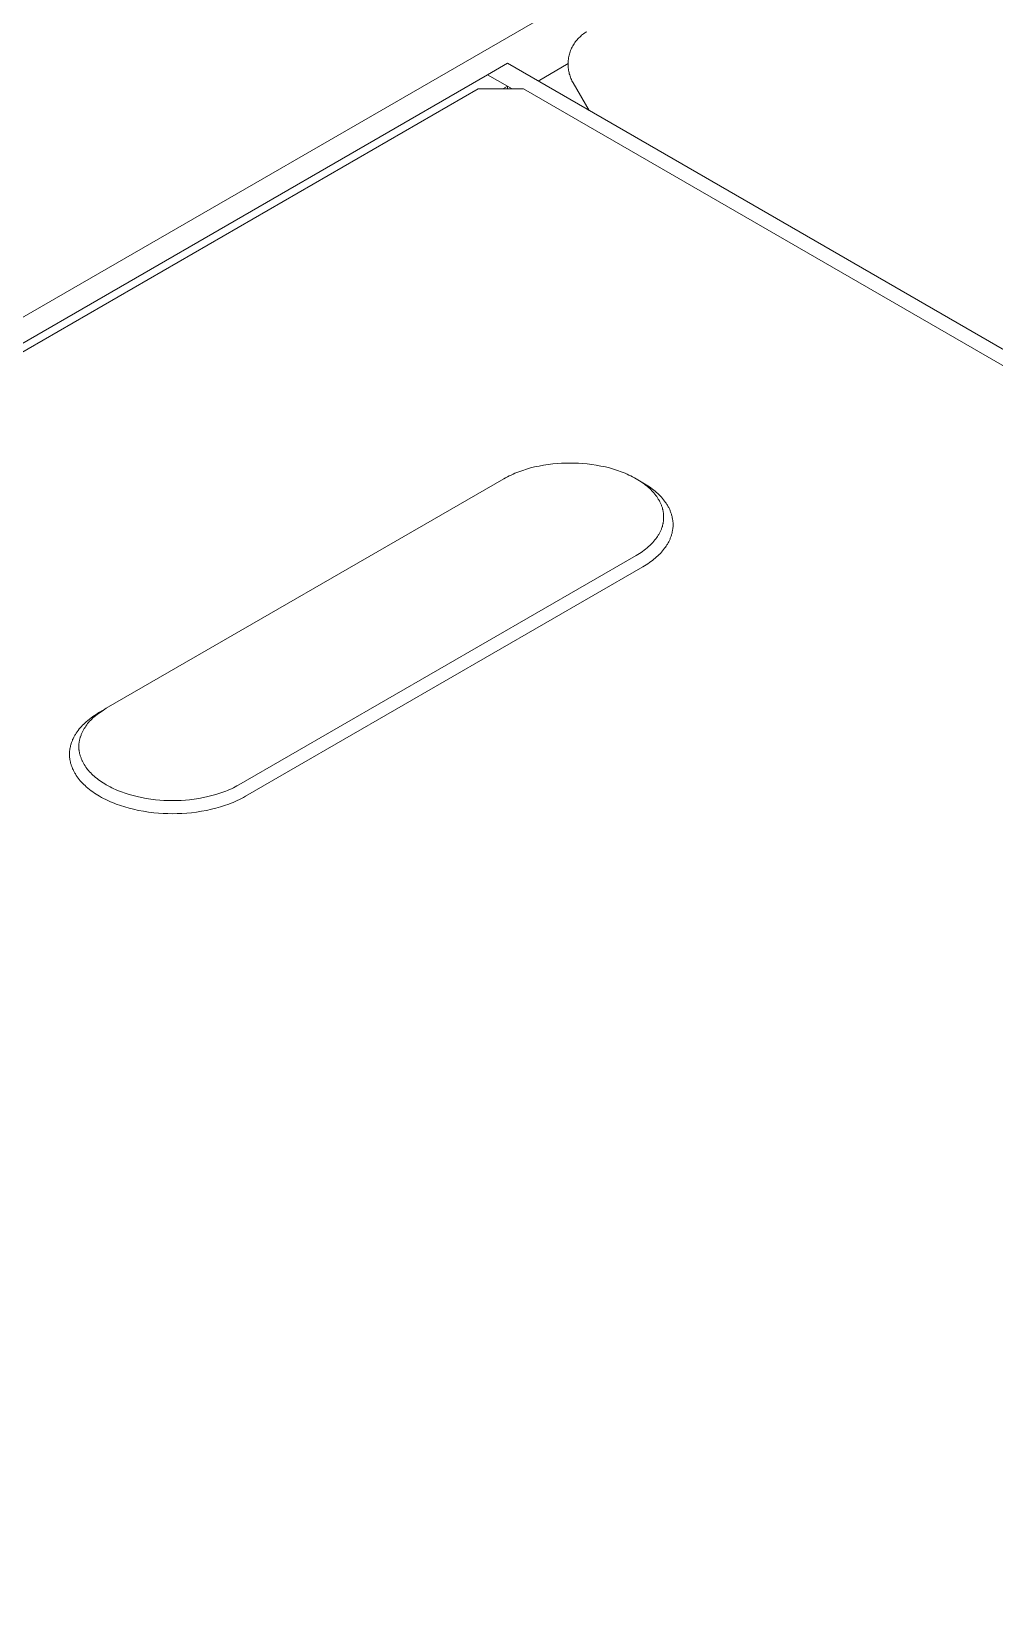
# Model space of a CAD drawing. Header units: millimetres. Extents: x -208 to 4974, y -28 to 3137.
# Drawn here: x 3588.8 to 3655.6, y 1824 to 1933.7 of the extents above; entities that cross this region are included whole.
import ezdxf

# ---------------------------------------------------------------- set-up
doc = ezdxf.new("R2010")
doc.units = ezdxf.units.MM
doc.layers.add('ZANO_R', color=7, linetype='Continuous', lineweight=0)

msp = doc.modelspace()

# ---------------------------------------------------------------- linework, layer by layer
at = {"layer": 'ZANO_R'}
for p, q in [((3655.51, 1952.76), (3569.75, 1903.24)), ((3626.45, 1932.87), (3626.5, 1932.95)), ((3626.5, 1932.95), (3626.55, 1933.02)), ((3626.55, 1933.02), (3626.61, 1933.09)), ((3626.61, 1933.09), (3626.66, 1933.15)), ((3626.66, 1933.15), (3626.72, 1933.22)), ((3626.72, 1933.22), (3626.78, 1933.28)), ((3626.78, 1933.28), (3626.84, 1933.34)), ((3626.84, 1933.34), (3626.91, 1933.4)), ((3626.91, 1933.4), (3626.97, 1933.46)), ((3626.97, 1933.46), (3627.04, 1933.52)), ((3627.04, 1933.52), (3627.11, 1933.57)), ((3627.11, 1933.57), (3627.19, 1933.62)), ((3627.19, 1933.62), (3627.26, 1933.67)), ((3627.26, 1933.67), (3627.33, 1933.71)), ((3626.06, 1931.81), (3626.07, 1931.9)), ((3626.07, 1931.9), (3626.09, 1931.98)), ((3626.09, 1931.98), (3626.11, 1932.07)), ((3626.11, 1932.07), (3626.13, 1932.15)), ((3626.13, 1932.15), (3626.15, 1932.24)), ((3626.15, 1932.24), (3626.18, 1932.32)), ((3626.18, 1932.32), (3626.21, 1932.4)), ((3626.21, 1932.4), (3626.25, 1932.49)), ((3626.25, 1932.49), (3626.28, 1932.57)), ((3626.28, 1932.57), (3626.32, 1932.64)), ((3626.32, 1932.64), (3626.36, 1932.72)), ((3626.36, 1932.72), (3626.41, 1932.8)), ((3626.41, 1932.8), (3626.45, 1932.87)), ((3570.69, 1901.99), (3620.45, 1930.72)), ((3621.83, 1931.52), (3620.45, 1930.72)), ((3621.83, 1929.93), (3620.45, 1930.72)), ((3621.83, 1931.52), (4768.96, 1269.22)), ((3626.04, 1931.5), (3623.95, 1930.29)), ((3626.04, 1931.64), (3626.05, 1931.72)), ((3626.04, 1931.55), (3626.04, 1931.64)), ((3626.04, 1931.46), (3626.04, 1931.55)), ((3626.04, 1931.38), (3626.04, 1931.46)), ((3626.04, 1931.29), (3626.04, 1931.38)), ((3626.05, 1931.21), (3626.04, 1931.29)), ((3626.05, 1931.72), (3626.06, 1931.81)), ((3626.06, 1931.12), (3626.05, 1931.21)), ((3626.07, 1931.04), (3626.06, 1931.12)), ((3626.09, 1930.95), (3626.07, 1931.04)), ((3626.1, 1930.87), (3626.09, 1930.95)), ((3626.12, 1930.79), (3626.1, 1930.87)), ((3626.15, 1930.71), (3626.12, 1930.79)), ((3571.01, 1901.57), (3619.8, 1929.74)), ((3619.8, 1929.74), (3622.94, 1929.74)), ((3621.51, 1929.74), (3621.83, 1929.93)), ((3621.83, 1929.93), (3622.15, 1929.74)), ((3621.83, 1929.93), (3621.83, 1929.74)), ((3622.94, 1929.74), (4762.34, 1271.91)), ((3626.17, 1930.63), (3626.15, 1930.71)), ((3626.2, 1930.55), (3626.17, 1930.63)), ((3626.23, 1930.47), (3626.2, 1930.55)), ((3626.27, 1930.39), (3626.23, 1930.47)), ((3626.3, 1930.31), (3626.27, 1930.39)), ((3626.34, 1930.24), (3626.3, 1930.31)), ((3626.38, 1930.16), (3626.34, 1930.24)), ((3627.49, 1928.25), (3626.38, 1930.16)), ((3622.62, 1903.2), (3622.89, 1903.3)), ((3622.89, 1903.3), (3623.16, 1903.39)), ((3623.16, 1903.39), (3623.43, 1903.47)), ((3623.43, 1903.47), (3623.71, 1903.54)), ((3623.71, 1903.54), (3624.03, 1903.6)), ((3624.03, 1903.6), (3624.34, 1903.66)), ((3624.34, 1903.66), (3624.66, 1903.71)), ((3624.66, 1903.71), (3624.98, 1903.75)), ((3624.98, 1903.75), (3625.28, 1903.78)), ((3625.28, 1903.78), (3625.57, 1903.8)), ((3625.57, 1903.8), (3625.87, 1903.81)), ((3625.87, 1903.81), (3626.17, 1903.81)), ((3626.17, 1903.81), (3626.47, 1903.81)), ((3626.47, 1903.81), (3626.76, 1903.8)), ((3626.76, 1903.8), (3627.06, 1903.78)), ((3627.06, 1903.78), (3627.35, 1903.75)), ((3627.35, 1903.75), (3627.67, 1903.71)), ((3627.67, 1903.71), (3627.99, 1903.66)), ((3627.99, 1903.66), (3628.31, 1903.6)), ((3628.31, 1903.6), (3628.63, 1903.54)), ((3628.63, 1903.54), (3628.9, 1903.47)), ((3628.9, 1903.47), (3629.18, 1903.39)), ((3629.18, 1903.39), (3629.45, 1903.3)), ((3629.45, 1903.3), (3629.72, 1903.2)), ((3621.58, 1902.72), (3594.02, 1886.81)), ((3621.58, 1902.72), (3621.7, 1902.79)), ((3621.7, 1902.79), (3621.83, 1902.85)), ((3621.83, 1902.85), (3621.96, 1902.92)), ((3621.96, 1902.92), (3622.09, 1902.98)), ((3622.09, 1902.98), (3622.22, 1903.04)), ((3622.22, 1903.04), (3622.35, 1903.1)), ((3622.35, 1903.1), (3622.48, 1903.15)), ((3622.48, 1903.15), (3622.62, 1903.2)), ((3629.72, 1903.2), (3629.85, 1903.15)), ((3629.85, 1903.15), (3629.98, 1903.1)), ((3629.98, 1903.1), (3630.12, 1903.04)), ((3630.12, 1903.04), (3630.25, 1902.98)), ((3630.25, 1902.98), (3630.38, 1902.92)), ((3630.38, 1902.92), (3630.51, 1902.85)), ((3630.51, 1902.85), (3630.63, 1902.79)), ((3630.63, 1902.79), (3630.76, 1902.72)), ((3630.76, 1902.72), (3630.87, 1902.65)), ((3631.22, 1902.45), (3630.87, 1902.65)), ((3630.87, 1902.65), (3630.98, 1902.58)), ((3630.98, 1902.58), (3631.09, 1902.51)), ((3631.09, 1902.51), (3631.2, 1902.44)), ((3631.2, 1902.44), (3631.3, 1902.36)), ((3631.22, 1902.45), (3631.34, 1902.38)), ((3631.3, 1902.36), (3631.41, 1902.28)), ((3631.34, 1902.38), (3631.45, 1902.31)), ((3631.41, 1902.28), (3631.51, 1902.2)), ((3631.45, 1902.31), (3631.56, 1902.24)), ((3631.51, 1902.2), (3631.61, 1902.11)), ((3631.56, 1902.24), (3631.67, 1902.16)), ((3631.61, 1902.11), (3631.69, 1902.04)), ((3631.67, 1902.16), (3631.78, 1902.09)), ((3631.69, 1902.04), (3631.76, 1901.97)), ((3631.76, 1901.97), (3631.84, 1901.89)), ((3631.78, 1902.09), (3631.88, 1902.01)), ((3631.84, 1901.89), (3631.91, 1901.81)), ((3631.88, 1902.01), (3631.98, 1901.93)), ((3631.91, 1901.81), (3631.98, 1901.74)), ((3631.98, 1901.93), (3632.08, 1901.85)), ((3631.98, 1901.74), (3632.05, 1901.65)), ((3632.05, 1901.65), (3632.12, 1901.57)), ((3632.08, 1901.85), (3632.17, 1901.77)), ((3632.12, 1901.57), (3632.18, 1901.48)), ((3632.17, 1901.77), (3632.26, 1901.69)), ((3632.18, 1901.48), (3632.24, 1901.4)), ((3632.24, 1901.4), (3632.29, 1901.31)), ((3632.26, 1901.69), (3632.35, 1901.61)), ((3632.29, 1901.31), (3632.32, 1901.27)), ((3632.32, 1901.27), (3632.35, 1901.22)), ((3632.35, 1901.61), (3632.43, 1901.52)), ((3632.35, 1901.22), (3632.37, 1901.18)), ((3632.37, 1901.18), (3632.39, 1901.13)), ((3632.39, 1901.13), (3632.42, 1901.08)), ((3632.43, 1901.52), (3632.51, 1901.44)), ((3632.51, 1901.44), (3632.58, 1901.35)), ((3632.58, 1901.35), (3632.66, 1901.26)), ((3632.66, 1901.26), (3632.72, 1901.17)), ((3632.72, 1901.17), (3632.79, 1901.08)), ((3632.42, 1901.08), (3632.44, 1901.04)), ((3632.44, 1901.04), (3632.46, 1900.99)), ((3632.46, 1900.99), (3632.48, 1900.94)), ((3632.48, 1900.94), (3632.5, 1900.9)), ((3632.5, 1900.9), (3632.52, 1900.85)), ((3632.52, 1900.85), (3632.54, 1900.8)), ((3632.54, 1900.8), (3632.55, 1900.75)), ((3632.55, 1900.75), (3632.57, 1900.71)), ((3632.57, 1900.71), (3632.58, 1900.67)), ((3632.58, 1900.67), (3632.59, 1900.62)), ((3632.59, 1900.62), (3632.6, 1900.58)), ((3632.6, 1900.58), (3632.61, 1900.54)), ((3632.61, 1900.54), (3632.62, 1900.5)), ((3632.62, 1900.5), (3632.63, 1900.45)), ((3632.63, 1900.45), (3632.63, 1900.41)), ((3632.63, 1900.41), (3632.64, 1900.37)), ((3632.64, 1900.37), (3632.65, 1900.33)), ((3632.65, 1900.33), (3632.65, 1900.28)), ((3632.65, 1900.28), (3632.66, 1900.24)), ((3632.66, 1900.24), (3632.66, 1900.2)), ((3632.66, 1900.2), (3632.66, 1900.15)), ((3632.66, 1900.15), (3632.66, 1900.11)), ((3632.66, 1900.11), (3632.66, 1900.06)), ((3632.66, 1900.06), (3632.66, 1900.02)), ((3632.66, 1900.02), (3632.66, 1899.98)), ((3632.79, 1901.08), (3632.83, 1901.03)), ((3632.83, 1901.03), (3632.86, 1900.98)), ((3632.86, 1900.98), (3632.89, 1900.93)), ((3632.89, 1900.93), (3632.92, 1900.88)), ((3632.92, 1900.88), (3632.95, 1900.83)), ((3632.95, 1900.83), (3632.98, 1900.78)), ((3632.98, 1900.78), (3633.01, 1900.73)), ((3633.01, 1900.73), (3633.03, 1900.68)), ((3633.03, 1900.68), (3633.06, 1900.63)), ((3633.06, 1900.63), (3633.08, 1900.58)), ((3633.08, 1900.58), (3633.1, 1900.52)), ((3633.1, 1900.52), (3633.12, 1900.47)), ((3633.12, 1900.47), (3633.14, 1900.42)), ((3633.14, 1900.42), (3633.16, 1900.37)), ((3633.16, 1900.37), (3633.18, 1900.32)), ((3633.18, 1900.32), (3633.2, 1900.27)), ((3633.2, 1900.27), (3633.21, 1900.22)), ((3633.21, 1900.22), (3633.23, 1900.16)), ((3633.23, 1900.16), (3633.24, 1900.11)), ((3633.24, 1900.11), (3633.25, 1900.06)), ((3633.25, 1900.06), (3633.26, 1900.01)), ((3633.26, 1900.01), (3633.27, 1899.95)), ((3632.35, 1898.91), (3632.32, 1898.86)), ((3632.37, 1898.95), (3632.35, 1898.91)), ((3632.39, 1899), (3632.37, 1898.95)), ((3632.42, 1899.04), (3632.39, 1899)), ((3632.44, 1899.09), (3632.42, 1899.04)), ((3632.46, 1899.14), (3632.44, 1899.09)), ((3632.48, 1899.19), (3632.46, 1899.14)), ((3632.5, 1899.23), (3632.48, 1899.19)), ((3632.52, 1899.28), (3632.5, 1899.23)), ((3632.54, 1899.33), (3632.52, 1899.28)), ((3632.55, 1899.38), (3632.54, 1899.33)), ((3632.57, 1899.42), (3632.55, 1899.38)), ((3632.58, 1899.46), (3632.57, 1899.42)), ((3632.59, 1899.5), (3632.58, 1899.46)), ((3632.6, 1899.55), (3632.59, 1899.5)), ((3632.61, 1899.59), (3632.6, 1899.55)), ((3632.62, 1899.63), (3632.61, 1899.59)), ((3632.63, 1899.67), (3632.62, 1899.63)), ((3632.64, 1899.76), (3632.63, 1899.72)), ((3632.63, 1899.72), (3632.63, 1899.67)), ((3632.65, 1899.8), (3632.64, 1899.76)), ((3632.66, 1899.89), (3632.65, 1899.85)), ((3632.65, 1899.85), (3632.65, 1899.8)), ((3632.66, 1899.98), (3632.66, 1899.93)), ((3632.66, 1899.93), (3632.66, 1899.89)), ((3633.24, 1898.96), (3633.23, 1898.91)), ((3633.25, 1899.01), (3633.24, 1898.96)), ((3633.26, 1899.06), (3633.25, 1899.01)), ((3633.27, 1899.11), (3633.26, 1899.06)), ((3633.27, 1899.95), (3633.28, 1899.9)), ((3633.28, 1899.17), (3633.27, 1899.11)), ((3633.28, 1899.9), (3633.29, 1899.85)), ((3633.29, 1899.22), (3633.28, 1899.17)), ((3633.29, 1899.85), (3633.3, 1899.8)), ((3633.3, 1899.27), (3633.29, 1899.22)), ((3633.3, 1899.8), (3633.3, 1899.74)), ((3633.3, 1899.74), (3633.31, 1899.69)), ((3633.31, 1899.38), (3633.3, 1899.32)), ((3633.3, 1899.32), (3633.3, 1899.27)), ((3633.31, 1899.69), (3633.31, 1899.64)), ((3633.31, 1899.64), (3633.31, 1899.59)), ((3633.31, 1899.59), (3633.31, 1899.53)), ((3633.31, 1899.53), (3633.31, 1899.48)), ((3633.31, 1899.48), (3633.31, 1899.43)), ((3633.31, 1899.43), (3633.31, 1899.38)), ((3631.41, 1897.85), (3631.3, 1897.77)), ((3631.51, 1897.93), (3631.41, 1897.85)), ((3631.61, 1898.02), (3631.51, 1897.93)), ((3631.69, 1898.09), (3631.61, 1898.02)), ((3631.76, 1898.16), (3631.69, 1898.09)), ((3631.84, 1898.24), (3631.76, 1898.16)), ((3631.91, 1898.31), (3631.84, 1898.24)), ((3631.98, 1898.39), (3631.91, 1898.31)), ((3632.05, 1898.48), (3631.98, 1898.39)), ((3632.12, 1898.56), (3632.05, 1898.48)), ((3632.18, 1898.65), (3632.12, 1898.56)), ((3632.24, 1898.73), (3632.18, 1898.65)), ((3632.29, 1898.82), (3632.24, 1898.73)), ((3632.32, 1898.86), (3632.29, 1898.82)), ((3632.72, 1897.9), (3632.66, 1897.81)), ((3632.79, 1897.99), (3632.72, 1897.9)), ((3632.83, 1898.04), (3632.79, 1897.99)), ((3632.86, 1898.09), (3632.83, 1898.04)), ((3632.89, 1898.14), (3632.86, 1898.09)), ((3632.92, 1898.19), (3632.89, 1898.14)), ((3632.95, 1898.24), (3632.92, 1898.19)), ((3632.98, 1898.29), (3632.95, 1898.24)), ((3633.01, 1898.34), (3632.98, 1898.29)), ((3633.03, 1898.39), (3633.01, 1898.34)), ((3633.06, 1898.44), (3633.03, 1898.39)), ((3633.08, 1898.49), (3633.06, 1898.44)), ((3633.1, 1898.54), (3633.08, 1898.49)), ((3633.12, 1898.6), (3633.1, 1898.54)), ((3633.14, 1898.65), (3633.12, 1898.6)), ((3633.16, 1898.7), (3633.14, 1898.65)), ((3633.18, 1898.75), (3633.16, 1898.7)), ((3633.2, 1898.8), (3633.18, 1898.75)), ((3633.21, 1898.85), (3633.2, 1898.8)), ((3633.23, 1898.91), (3633.21, 1898.85)), ((3630.76, 1897.41), (3603.21, 1881.51)), ((3630.87, 1897.48), (3630.76, 1897.41)), ((3630.98, 1897.55), (3630.87, 1897.48)), ((3631.09, 1897.62), (3630.98, 1897.55)), ((3631.2, 1897.69), (3631.09, 1897.62)), ((3631.3, 1897.77), (3631.2, 1897.69)), ((3631.45, 1896.76), (3631.34, 1896.69)), ((3631.56, 1896.83), (3631.45, 1896.76)), ((3631.67, 1896.91), (3631.56, 1896.83)), ((3631.78, 1896.98), (3631.67, 1896.91)), ((3631.88, 1897.06), (3631.78, 1896.98)), ((3631.98, 1897.14), (3631.88, 1897.06)), ((3632.08, 1897.22), (3631.98, 1897.14)), ((3632.17, 1897.3), (3632.08, 1897.22)), ((3632.26, 1897.38), (3632.17, 1897.3)), ((3632.35, 1897.46), (3632.26, 1897.38)), ((3632.43, 1897.55), (3632.35, 1897.46)), ((3632.51, 1897.63), (3632.43, 1897.55)), ((3632.58, 1897.72), (3632.51, 1897.63)), ((3632.66, 1897.81), (3632.58, 1897.72)), ((3631.22, 1896.62), (3603.67, 1880.71)), ((3631.34, 1896.69), (3631.22, 1896.62)), ((3592.46, 1885.72), (3592.55, 1885.8)), ((3592.55, 1885.8), (3592.63, 1885.88)), ((3592.63, 1885.88), (3592.74, 1885.97)), ((3592.67, 1885.66), (3592.73, 1885.75)), ((3592.73, 1885.75), (3592.8, 1885.83)), ((3592.74, 1885.97), (3592.85, 1886.06)), ((3592.8, 1885.83), (3592.87, 1885.91)), ((3592.85, 1886.06), (3592.97, 1886.15)), ((3592.87, 1885.91), (3592.95, 1885.99)), ((3592.95, 1885.99), (3593.02, 1886.06)), ((3592.97, 1886.15), (3593.08, 1886.24)), ((3593.02, 1886.06), (3593.1, 1886.14)), ((3593.08, 1886.24), (3593.2, 1886.32)), ((3593.1, 1886.14), (3593.18, 1886.21)), ((3593.18, 1886.21), (3593.28, 1886.29)), ((3593.2, 1886.32), (3593.32, 1886.39)), ((3593.28, 1886.29), (3593.38, 1886.37)), ((3593.32, 1886.39), (3593.44, 1886.47)), ((3593.38, 1886.37), (3593.48, 1886.45)), ((3593.44, 1886.47), (3593.56, 1886.54)), ((3593.48, 1886.45), (3593.59, 1886.53)), ((3593.56, 1886.54), (3593.92, 1886.75)), ((3593.59, 1886.53), (3593.69, 1886.6)), ((3593.69, 1886.6), (3593.8, 1886.67)), ((3593.8, 1886.67), (3593.91, 1886.74)), ((3593.91, 1886.74), (3594.02, 1886.81)), ((3591.67, 1884.59), (3591.69, 1884.65)), ((3591.69, 1884.65), (3591.72, 1884.7)), ((3591.72, 1884.7), (3591.74, 1884.75)), ((3591.74, 1884.75), (3591.77, 1884.8)), ((3591.77, 1884.8), (3591.79, 1884.85)), ((3591.79, 1884.85), (3591.82, 1884.9)), ((3591.82, 1884.9), (3591.85, 1884.95)), ((3591.85, 1884.95), (3591.88, 1885)), ((3591.88, 1885), (3591.94, 1885.09)), ((3591.94, 1885.09), (3592, 1885.19)), ((3592, 1885.19), (3592.07, 1885.28)), ((3592.07, 1885.28), (3592.15, 1885.38)), ((3592.15, 1885.38), (3592.22, 1885.46)), ((3592.17, 1884.63), (3592.18, 1884.68)), ((3592.18, 1884.68), (3592.2, 1884.72)), ((3592.2, 1884.72), (3592.21, 1884.76)), ((3592.21, 1884.76), (3592.22, 1884.8)), ((3592.22, 1885.46), (3592.3, 1885.55)), ((3592.22, 1884.8), (3592.23, 1884.84)), ((3592.23, 1884.84), (3592.25, 1884.89)), ((3592.25, 1884.89), (3592.27, 1884.94)), ((3592.27, 1884.94), (3592.28, 1884.99)), ((3592.28, 1884.99), (3592.3, 1885.04)), ((3592.3, 1885.55), (3592.38, 1885.64)), ((3592.3, 1885.04), (3592.32, 1885.08)), ((3592.32, 1885.08), (3592.34, 1885.13)), ((3592.34, 1885.13), (3592.37, 1885.18)), ((3592.37, 1885.18), (3592.39, 1885.22)), ((3592.38, 1885.64), (3592.46, 1885.72)), ((3592.39, 1885.22), (3592.41, 1885.27)), ((3592.41, 1885.27), (3592.44, 1885.31)), ((3592.44, 1885.31), (3592.46, 1885.36)), ((3592.46, 1885.36), (3592.49, 1885.4)), ((3592.49, 1885.4), (3592.55, 1885.49)), ((3592.55, 1885.49), (3592.6, 1885.58)), ((3592.6, 1885.58), (3592.67, 1885.66)), ((3591.47, 1883.72), (3591.48, 1883.77)), ((3591.47, 1883.68), (3591.47, 1883.72)), ((3591.47, 1883.63), (3591.47, 1883.68)), ((3591.47, 1883.58), (3591.47, 1883.63)), ((3591.47, 1883.53), (3591.47, 1883.58)), ((3591.48, 1883.87), (3591.49, 1883.91)), ((3591.48, 1883.82), (3591.48, 1883.87)), ((3591.48, 1883.77), (3591.48, 1883.82)), ((3591.49, 1883.91), (3591.5, 1883.96)), ((3591.5, 1884.01), (3591.51, 1884.06)), ((3591.5, 1883.96), (3591.5, 1884.01)), ((3591.51, 1884.06), (3591.52, 1884.1)), ((3591.52, 1884.1), (3591.53, 1884.15)), ((3591.53, 1884.15), (3591.54, 1884.2)), ((3591.54, 1884.2), (3591.55, 1884.24)), ((3591.55, 1884.24), (3591.57, 1884.29)), ((3591.57, 1884.29), (3591.58, 1884.34)), ((3591.58, 1884.34), (3591.59, 1884.38)), ((3591.59, 1884.38), (3591.61, 1884.44)), ((3591.61, 1884.44), (3591.63, 1884.49)), ((3591.63, 1884.49), (3591.65, 1884.54)), ((3591.65, 1884.54), (3591.67, 1884.59)), ((3592.12, 1884.25), (3592.13, 1884.29)), ((3592.12, 1884.2), (3592.12, 1884.25)), ((3592.12, 1884.16), (3592.12, 1884.2)), ((3592.12, 1884.11), (3592.12, 1884.16)), ((3592.12, 1884.07), (3592.12, 1884.11)), ((3592.13, 1884.03), (3592.12, 1884.07)), ((3592.13, 1884.38), (3592.14, 1884.42)), ((3592.13, 1884.33), (3592.13, 1884.38)), ((3592.13, 1884.29), (3592.13, 1884.33)), ((3592.13, 1883.98), (3592.13, 1884.03)), ((3592.13, 1883.94), (3592.13, 1883.98)), ((3592.14, 1883.9), (3592.13, 1883.94)), ((3592.14, 1884.46), (3592.15, 1884.5)), ((3592.14, 1884.42), (3592.14, 1884.46)), ((3592.14, 1883.85), (3592.14, 1883.9)), ((3592.15, 1883.81), (3592.14, 1883.85)), ((3592.15, 1884.5), (3592.16, 1884.55)), ((3592.16, 1883.77), (3592.15, 1883.81)), ((3592.16, 1884.55), (3592.17, 1884.59)), ((3592.17, 1883.73), (3592.16, 1883.77)), ((3592.17, 1884.59), (3592.17, 1884.63)), ((3592.17, 1883.68), (3592.17, 1883.73)), ((3592.18, 1883.64), (3592.17, 1883.68)), ((3592.2, 1883.6), (3592.18, 1883.64)), ((3592.21, 1883.56), (3592.2, 1883.6)), ((3592.22, 1883.51), (3592.21, 1883.56)), ((3591.48, 1883.48), (3591.47, 1883.53)), ((3591.48, 1883.44), (3591.48, 1883.48)), ((3591.48, 1883.39), (3591.48, 1883.44)), ((3591.49, 1883.34), (3591.48, 1883.39)), ((3591.5, 1883.29), (3591.49, 1883.34)), ((3591.5, 1883.25), (3591.5, 1883.29)), ((3591.51, 1883.2), (3591.5, 1883.25)), ((3591.52, 1883.15), (3591.51, 1883.2)), ((3591.53, 1883.1), (3591.52, 1883.15)), ((3591.54, 1883.06), (3591.53, 1883.1)), ((3591.55, 1883.01), (3591.54, 1883.06)), ((3591.57, 1882.97), (3591.55, 1883.01)), ((3591.58, 1882.92), (3591.57, 1882.97)), ((3591.59, 1882.87), (3591.58, 1882.92)), ((3591.61, 1882.82), (3591.59, 1882.87)), ((3591.63, 1882.77), (3591.61, 1882.82)), ((3591.65, 1882.71), (3591.63, 1882.77)), ((3591.67, 1882.66), (3591.65, 1882.71)), ((3591.69, 1882.61), (3591.67, 1882.66)), ((3591.72, 1882.56), (3591.69, 1882.61)), ((3591.74, 1882.51), (3591.72, 1882.56)), ((3591.77, 1882.46), (3591.74, 1882.51)), ((3591.79, 1882.4), (3591.77, 1882.46)), ((3592.23, 1883.47), (3592.22, 1883.51)), ((3592.25, 1883.42), (3592.23, 1883.47)), ((3592.27, 1883.38), (3592.25, 1883.42)), ((3592.28, 1883.33), (3592.27, 1883.38)), ((3592.3, 1883.28), (3592.28, 1883.33)), ((3592.32, 1883.23), (3592.3, 1883.28)), ((3592.34, 1883.18), (3592.32, 1883.23)), ((3592.37, 1883.14), (3592.34, 1883.18)), ((3592.39, 1883.09), (3592.37, 1883.14)), ((3592.41, 1883.05), (3592.39, 1883.09)), ((3592.44, 1883), (3592.41, 1883.05)), ((3592.46, 1882.96), (3592.44, 1883)), ((3592.49, 1882.91), (3592.46, 1882.96)), ((3592.55, 1882.82), (3592.49, 1882.91)), ((3592.6, 1882.74), (3592.55, 1882.82)), ((3592.67, 1882.65), (3592.6, 1882.74)), ((3592.73, 1882.57), (3592.67, 1882.65)), ((3592.8, 1882.49), (3592.73, 1882.57)), ((3592.87, 1882.41), (3592.8, 1882.49)), ((3591.82, 1882.36), (3591.79, 1882.4)), ((3591.85, 1882.31), (3591.82, 1882.36)), ((3591.88, 1882.26), (3591.85, 1882.31)), ((3591.94, 1882.16), (3591.88, 1882.26)), ((3592, 1882.07), (3591.94, 1882.16)), ((3592.07, 1881.97), (3592, 1882.07)), ((3592.15, 1881.88), (3592.07, 1881.97)), ((3592.22, 1881.79), (3592.15, 1881.88)), ((3592.3, 1881.7), (3592.22, 1881.79)), ((3592.38, 1881.62), (3592.3, 1881.7)), ((3592.46, 1881.53), (3592.38, 1881.62)), ((3592.55, 1881.45), (3592.46, 1881.53)), ((3592.63, 1881.37), (3592.55, 1881.45)), ((3592.74, 1881.28), (3592.63, 1881.37)), ((3592.95, 1882.33), (3592.87, 1882.41)), ((3593.02, 1882.25), (3592.95, 1882.33)), ((3593.1, 1882.18), (3593.02, 1882.25)), ((3593.18, 1882.11), (3593.1, 1882.18)), ((3593.28, 1882.02), (3593.18, 1882.11)), ((3593.38, 1881.94), (3593.28, 1882.02)), ((3593.48, 1881.86), (3593.38, 1881.94)), ((3593.59, 1881.79), (3593.48, 1881.86)), ((3593.69, 1881.71), (3593.59, 1881.79)), ((3593.8, 1881.64), (3593.69, 1881.71)), ((3593.91, 1881.57), (3593.8, 1881.64)), ((3594.02, 1881.51), (3593.91, 1881.57)), ((3594.15, 1881.44), (3594.02, 1881.51)), ((3594.28, 1881.37), (3594.15, 1881.44)), ((3594.41, 1881.3), (3594.28, 1881.37)), ((3602.96, 1881.37), (3602.83, 1881.3)), ((3603.08, 1881.44), (3602.96, 1881.37)), ((3603.21, 1881.51), (3603.08, 1881.44)), ((3592.85, 1881.19), (3592.74, 1881.28)), ((3592.97, 1881.1), (3592.85, 1881.19)), ((3593.08, 1881.02), (3592.97, 1881.1)), ((3593.2, 1880.94), (3593.08, 1881.02)), ((3593.32, 1880.86), (3593.2, 1880.94)), ((3593.44, 1880.78), (3593.32, 1880.86)), ((3593.56, 1880.71), (3593.44, 1880.78)), ((3593.7, 1880.63), (3593.56, 1880.71)), ((3593.84, 1880.56), (3593.7, 1880.63)), ((3593.98, 1880.49), (3593.84, 1880.56)), ((3594.13, 1880.42), (3593.98, 1880.49)), ((3594.27, 1880.35), (3594.13, 1880.42)), ((3594.42, 1880.29), (3594.27, 1880.35)), ((3594.54, 1881.24), (3594.41, 1881.3)), ((3594.57, 1880.23), (3594.42, 1880.29)), ((3594.67, 1881.18), (3594.54, 1881.24)), ((3594.8, 1881.12), (3594.67, 1881.18)), ((3594.93, 1881.07), (3594.8, 1881.12)), ((3595.07, 1881.02), (3594.93, 1881.07)), ((3595.34, 1880.92), (3595.07, 1881.02)), ((3595.61, 1880.83), (3595.34, 1880.92)), ((3595.88, 1880.76), (3595.61, 1880.83)), ((3596.16, 1880.69), (3595.88, 1880.76)), ((3596.47, 1880.62), (3596.16, 1880.69)), ((3596.79, 1880.56), (3596.47, 1880.62)), ((3597.11, 1880.51), (3596.79, 1880.56)), ((3597.43, 1880.47), (3597.11, 1880.51)), ((3597.73, 1880.44), (3597.43, 1880.47)), ((3598.02, 1880.42), (3597.73, 1880.44)), ((3598.32, 1880.41), (3598.02, 1880.42)), ((3598.62, 1880.41), (3598.32, 1880.41)), ((3598.91, 1880.41), (3598.62, 1880.41)), ((3599.21, 1880.42), (3598.91, 1880.41)), ((3599.51, 1880.44), (3599.21, 1880.42)), ((3599.8, 1880.47), (3599.51, 1880.44)), ((3600.12, 1880.51), (3599.8, 1880.47)), ((3600.44, 1880.56), (3600.12, 1880.51)), ((3600.76, 1880.62), (3600.44, 1880.56)), ((3601.07, 1880.69), (3600.76, 1880.62)), ((3601.35, 1880.76), (3601.07, 1880.69)), ((3601.62, 1880.83), (3601.35, 1880.76)), ((3601.9, 1880.92), (3601.62, 1880.83)), ((3602.16, 1881.02), (3601.9, 1880.92)), ((3602.3, 1881.07), (3602.16, 1881.02)), ((3602.43, 1881.12), (3602.3, 1881.07)), ((3602.57, 1881.18), (3602.43, 1881.12)), ((3602.7, 1881.24), (3602.57, 1881.18)), ((3602.81, 1880.29), (3602.67, 1880.23)), ((3602.83, 1881.3), (3602.7, 1881.24)), ((3602.96, 1880.35), (3602.81, 1880.29)), ((3603.1, 1880.42), (3602.96, 1880.35)), ((3603.25, 1880.49), (3603.1, 1880.42)), ((3603.39, 1880.56), (3603.25, 1880.49)), ((3603.53, 1880.63), (3603.39, 1880.56)), ((3603.67, 1880.71), (3603.53, 1880.63)), ((3594.71, 1880.17), (3594.57, 1880.23)), ((3595.01, 1880.07), (3594.71, 1880.17)), ((3595.31, 1879.97), (3595.01, 1880.07)), ((3595.61, 1879.89), (3595.31, 1879.97)), ((3595.91, 1879.81), (3595.61, 1879.89)), ((3596.26, 1879.73), (3595.91, 1879.81)), ((3596.61, 1879.67), (3596.26, 1879.73)), ((3596.96, 1879.62), (3596.61, 1879.67)), ((3597.31, 1879.57), (3596.96, 1879.62)), ((3597.64, 1879.54), (3597.31, 1879.57)), ((3597.96, 1879.52), (3597.64, 1879.54)), ((3598.29, 1879.51), (3597.96, 1879.52)), ((3598.62, 1879.5), (3598.29, 1879.51)), ((3598.94, 1879.51), (3598.62, 1879.5)), ((3599.27, 1879.52), (3598.94, 1879.51)), ((3599.6, 1879.54), (3599.27, 1879.52)), ((3599.92, 1879.57), (3599.6, 1879.54)), ((3600.27, 1879.62), (3599.92, 1879.57)), ((3600.62, 1879.67), (3600.27, 1879.62)), ((3600.97, 1879.73), (3600.62, 1879.67)), ((3601.32, 1879.81), (3600.97, 1879.73)), ((3601.62, 1879.89), (3601.32, 1879.81)), ((3601.93, 1879.97), (3601.62, 1879.89)), ((3602.22, 1880.07), (3601.93, 1879.97)), ((3602.52, 1880.17), (3602.22, 1880.07)), ((3602.67, 1880.23), (3602.52, 1880.17))]:
    msp.add_line(p, q, dxfattribs=at)

doc.saveas('drawing.dxf')
